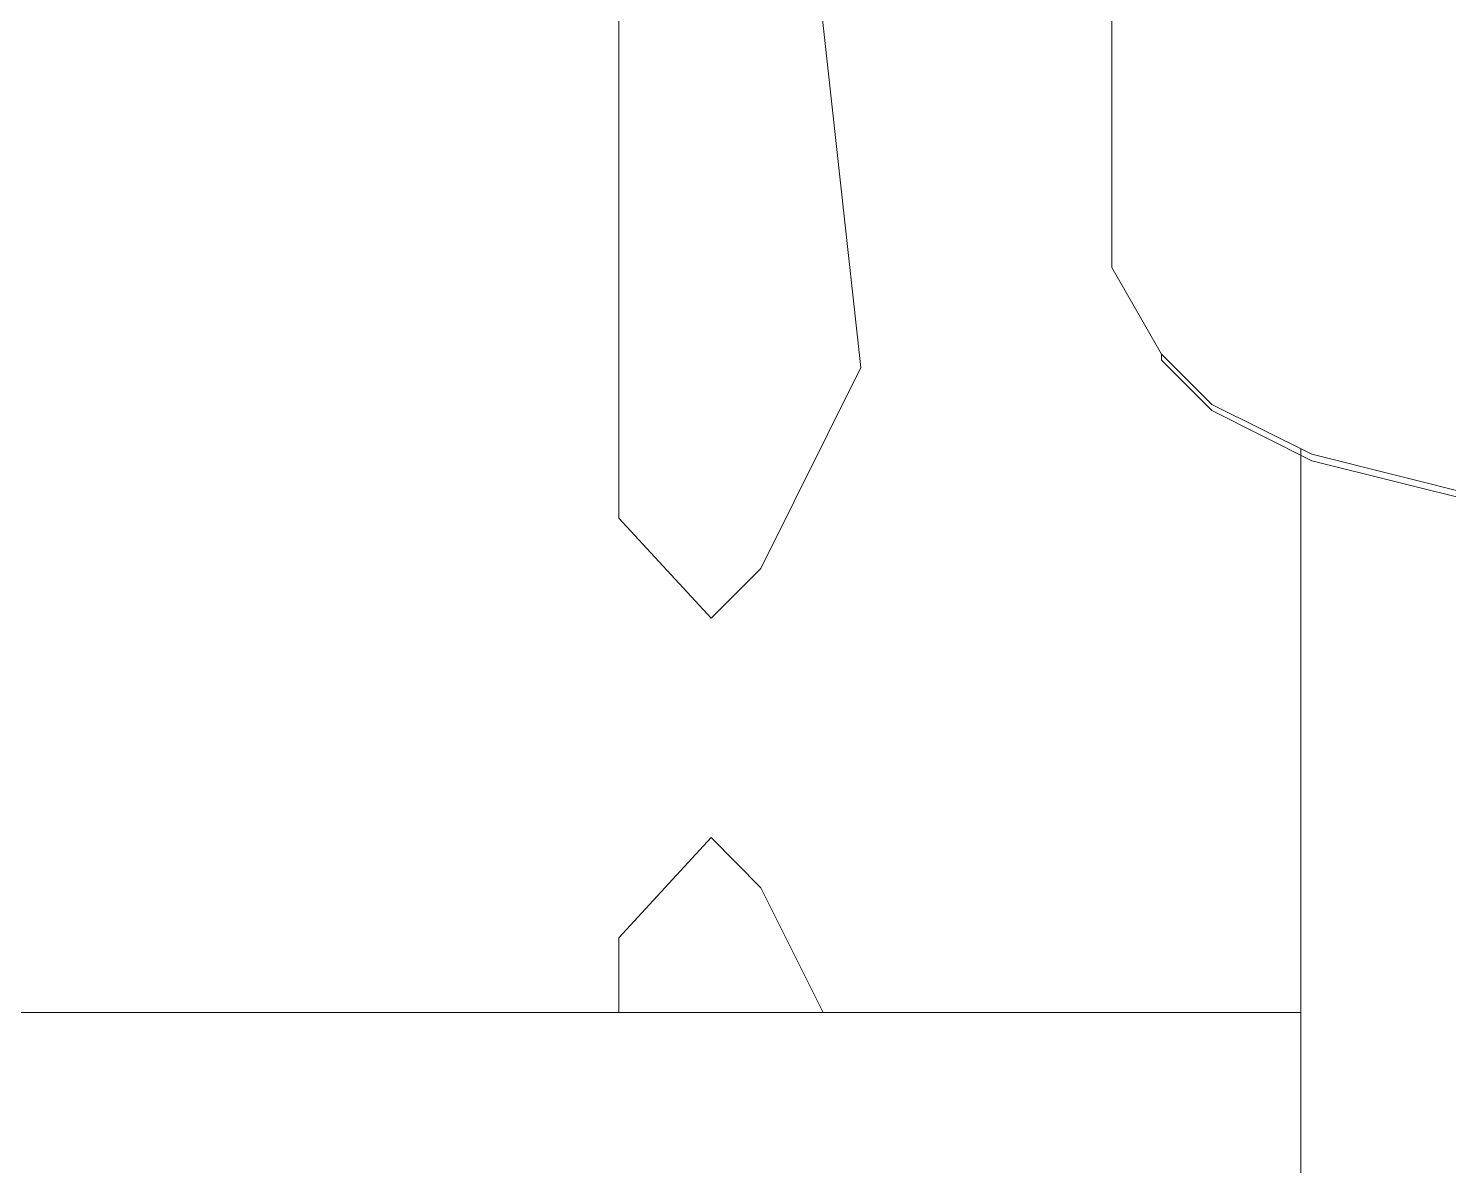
# Model space of a CAD drawing. Extents: x 65572 to 72871, y 30718 to 33858.
# Drawn here: x 67081.27 to 67098.39, y 32293.91 to 32307.62 of the extents above; entities that cross this region are included whole.
import ezdxf

# ---------------------------------------------------------------- set-up
doc = ezdxf.new("R2010")
doc.units = 0
doc.header["$LTSCALE"] = 0.5
doc.header["$MEASUREMENT"] = 0
doc.layers.get('0').update_dxf_attribs({"color": 20, "linetype": 'CONTINUOUS'})
doc.layers.add('Layout', color=154, linetype='CONTINUOUS', lineweight=5)

# ---------------------------------------------------------------- blocks, each defined once
blk = doc.blocks.new('12fstg01')
at = {"color": 0, "linetype": 'ByBlock'}
for p, q in [((0.22516, 0.62118), (0.21243, 0.57035)), ((0.21409, 0.57035), (0.22682, 0.62118)), ((0.21243, 0.57035), (0.19983, 0.54498)), ((0.20136, 0.54498), (0.21409, 0.57035)), ((0.19983, 0.54498), (0.1871, 0.53225)), ((0.18862, 0.53225), (0.20136, 0.54498)), ((0.1651, 0.51961), (0.1871, 0.53225)), ((0.1871, 0.53225), (0.18862, 0.53225)), ((-0.1651, 0.51961), (0.1651, 0.51961)), ((0.07611, 0.4434), (0.19042, 0.45604)), ((0.19042, 0.45604), (0.24135, 0.43067)), ((0.24135, 0.43067), (0.25394, 0.41812)), ((0.25394, 0.41812), (0.22862, 0.39469)), ((0.22862, 0.39469), (-0.22862, 0.39469))]:
    blk.add_line(p, q, dxfattribs=at)

msp = doc.modelspace()

# ---------------------------------------------------------------- linework, layer by layer
at = {"layer": 'Layout', "linetype": 'ByBlock'}
for p, q in [((67088.386219, 32296.655809), (67089.501371, 32297.867548)), ((67089.501371, 32297.867548), (67090.098459, 32297.261678)), ((67090.098459, 32297.261678), (67090.85113, 32295.754969)), ((67088.386219, 32295.754969), (67088.386219, 32296.655809)), ((67071.586002, 32295.754969), (67096.613684, 32295.754969))]:
    msp.add_line(p, q, dxfattribs=at)
msp.add_lwpolyline([(67096.613684, 32282.352618), (67096.613684, 32302.554636)], dxfattribs=at)

# ---------------------------------------------------------------- block references
at = {"layer": 'Layout', "linetype": 'ByBlock', "xscale": 47.58705652932135, "yscale": 47.58705652932135, "zscale": 47.58705652932135, "rotation": 270}
msp.add_blockref('12fstg01', (67069.604263, 32312.598027), dxfattribs=at)

doc.saveas('drawing.dxf')
